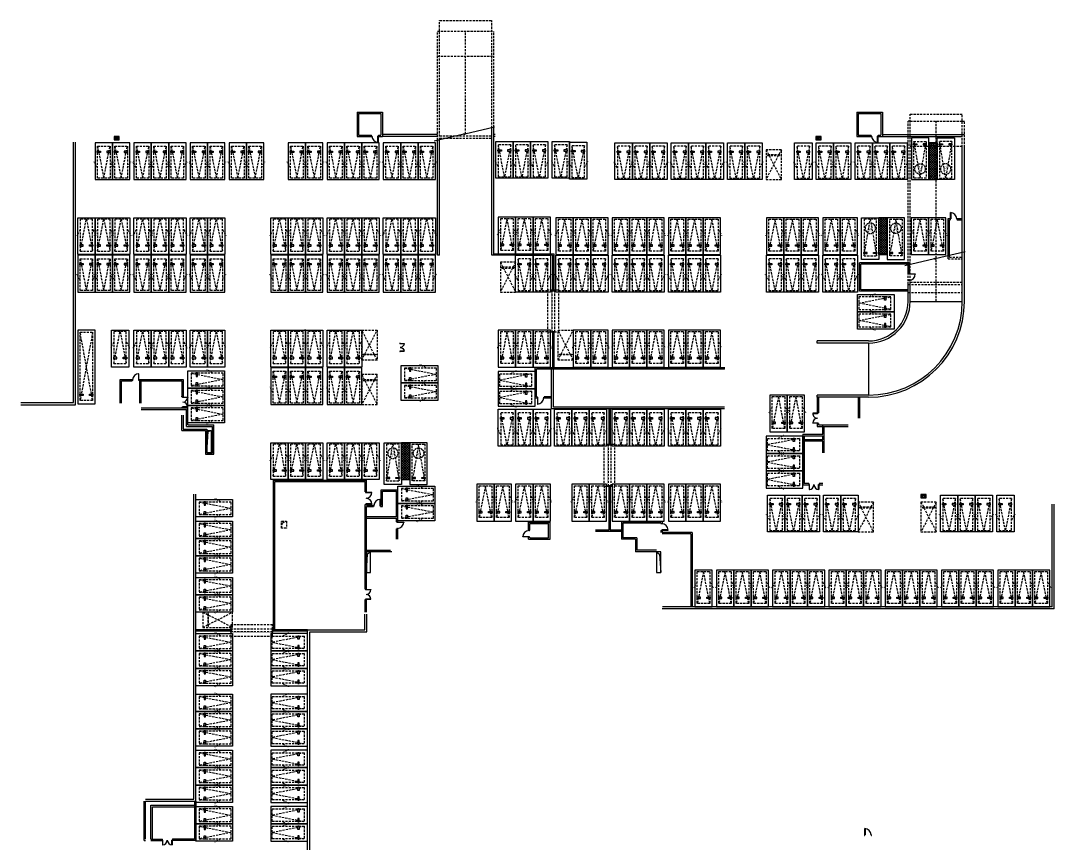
# Model space of a CAD drawing. Header units: millimetres. Extents: x -248992 to 1906102, y -24098 to 332602.
# Drawn here: x 267957 to 416767, y 204850 to 323330 of the extents above; entities that cross this region are included whole.
import ezdxf

# ---------------------------------------------------------------- set-up
doc = ezdxf.new("R2010")
doc.units = ezdxf.units.MM
doc.header["$LTSCALE"] = 100
for name, pattern in [('A6-DK-B1F$0$$0$HIDDEN2', [4.7625, 3.175, -1.5875]), ('A6-DK-B1F$0$ACO-DASHED', [3, 2, -1]), ('A6-DK-B1F$0$DK-PD-1F(UP)$0$HIDDEN2', [4.7625, 3.175, -1.5875]), ('A6-DK-B1F$0$HIDDEN2', [4.7625, 3.175, -1.5875]), ('A6-DK-B1F$0$X-DK-BF1$0$X-DK-BF1$0$DK-WALL-B1F$0$HIDDEN2', [4.7625, 3.175, -1.5875]), ('A6-DK-B2F$0$HIDDEN2', [4.7625, 3.175, -1.5875])]:
    doc.linetypes.add(name, pattern=pattern)
doc.layers.get('Defpoints').update_dxf_attribs({"color": 189})
for name, color, linetype in [('A6-DK-B1F$0$$0$A-PRKG', 175, 'A6-DK-B1F$0$$0$HIDDEN2'), ('A6-DK-B1F$0$-ACO-DIMS', 144, 'Continuous'), ('A6-DK-B1F$0$-ACO-LINE', 137, 'Continuous'), ('A6-DK-B1F$0$A-CONC', 30, 'Continuous'), ('A6-DK-B1F$0$A-DOOR', 190, 'Continuous'), ('A6-DK-B1F$0$A-FIXT', 6, 'Continuous'), ('A6-DK-B1F$0$A-HATCH', 251, 'Continuous'), ('A6-DK-B1F$0$A-HOLE-FLOR', 242, 'Continuous'), ('A6-DK-B1F$0$A-MARK', 232, 'Continuous'), ('A6-DK-B1F$0$A-PRKG', 175, 'A6-DK-B1F$0$HIDDEN2'), ('A6-DK-B1F$0$A-PRKG-SIGN', 252, 'Continuous'), ('A6-DK-B1F$0$A-TRACK', 77, 'A6-DK-B1F$0$HIDDEN2'), ('A6-DK-B1F$0$A-VOID', 221, 'A6-DK-B1F$0$HIDDEN2'), ('A6-DK-B1F$0$A-WALL', 2, 'Continuous'), ('A6-DK-B1F$0$A-X-CLIP', 249, 'Continuous'), ('A6-DK-B1F$0$DK-PD-1F(UP)$0$A-HATCH', 251, 'Continuous'), ('A6-DK-B1F$0$X-DK-BF1$0$X-DK-BF1$0$DK-WALL-B1F$0$A-DOOR', 190, 'Continuous'), ('A6-DK-B2F$0$A-PRKG', 175, 'A6-DK-B2F$0$HIDDEN2')]:
    doc.layers.add(name, color=color, linetype=linetype)

# ---------------------------------------------------------------- blocks, each defined once
blk = doc.blocks.new('A6-DK-B1F$0$A-Barrier-plan-b')
for points, const_width in [([(-119, 185, 1.2843002), (192, -107)], 25), ([(-30, 403, 1), (-86, 403)], 60), ([(-30, 403, -1), (-86, 403)], 60)]:
    blk.add_lwpolyline(points, format="xyb", dxfattribs=dict(const_width=const_width))
at = {"const_width": 25}
for points in [[(-101, 411), (-55, 80), (194, 80), (260, -148), (353, -128)], [(-70, 191), (143, 191)]]:
    blk.add_lwpolyline(points, dxfattribs=at)
at = {"linetype": 'A6-DK-B1F$0$ACO-DASHED'}
blk.add_circle((0, 0), 750, dxfattribs=at)
blk = doc.blocks.new('A6-DK-B1F$0$wzatcw')
at = {"layer": 'A6-DK-B1F$0$A-HATCH'}
h = blk.add_hatch(dxfattribs=at)
h.set_pattern_fill('ANSI31', color=256, scale=150)
h.set_pattern_definition([(45, (-735.45, 5050), (-168.38, 168.38), [])])
h.paths.add_polyline_path([(1200, 0), (0, 0), (0, 5300), (1200, 5300)])
at = {"extrusion": (-5.18032e-09, -4.99617e-22, 1), "elevation": 0}
blk.add_lwpolyline([(3350, 5500), (2450, 200), (1550, 5500)], dxfattribs=at)
blk.add_lwpolyline([(3350, 5500), (1550, 5500), (1550, 200), (3350, 200)], close=True, dxfattribs=at)
at = {"layer": 'A6-DK-B1F$0$A-PRKG-SIGN', "extrusion": (-5.18032e-09, -4.99617e-22, 1), "elevation": 0}
for points in [[(3700, 0), (1200, 0), (1200, 6000), (3700, 6000)], [(1500, 5160), (2000, 5160), (2000, 5000), (1500, 5000)], [(3400, 5160), (2900, 5160), (2900, 5000), (3400, 5000)]]:
    blk.add_lwpolyline(points, close=True, dxfattribs=at)
at = {"layer": 'A6-DK-B1F$0$A-X-CLIP'}
blk.add_lwpolyline([(1200, 5300), (0, 5300), (0, 0), (1200, 0)], dxfattribs=at)
at = {"layer": 'A6-DK-B1F$0$A-MARK', "linetype": 'Continuous', "extrusion": (3.01823e-09, 1.58113e-08, -1), "zscale": -1, "rotation": 1.350112803034594e-06}
blk.add_blockref('A6-DK-B1F$0$A-Barrier-plan-b', (-2441, 1516, 0), dxfattribs=at)
blk = doc.blocks.new('A6-DK-B1F$0$标准车位')
blk.add_lwpolyline([(350, 4600), (1250, 0), (2150, 4600)])
blk.add_lwpolyline([(350, 4600), (2150, 4600), (2150, 0), (350, 0)], close=True)
at = {"layer": 'A6-DK-B1F$0$A-PRKG-SIGN'}
for points in [[(0, -200), (2500, -200), (2500, 5100), (0, 5100)], [(300, 3900), (800, 3900), (800, 3700), (300, 3700)], [(2200, 3900), (1700, 3900), (1700, 3700), (2200, 3700)]]:
    blk.add_lwpolyline(points, close=True, dxfattribs=at)
at = {"layer": 'Defpoints', "color": 8, "linetype": 'A6-DK-B1F$0$HIDDEN2', "extrusion": (-5.18032e-09, 4.96178e-22, 1), "elevation": 0}
for points in [[(350, 1500), (-145, 2357)], [(2150, 1500), (2645, 2357)]]:
    blk.add_lwpolyline(points, dxfattribs=at)
blk = doc.blocks.new('*U442')
at = {"linetype": 'ByBlock', "lineweight": -2}
for points in [[(0, -35), (50, -35), (50, 35), (0, 35)], [(1450, -35), (1500, -35), (1500, 35), (1450, 35)], [(85, -735), (85, -35), (50, -35), (50, -735)], [(1415, -735), (1415, -35), (1450, -35), (1450, -735)]]:
    blk.add_lwpolyline(points, close=True, dxfattribs=at)
for centre, start, end in [((50, -35), 270, 0), ((1450, -35), 180, 270)]:
    blk.add_arc(centre, 700, start, end, dxfattribs=at)
blk = doc.blocks.new('*U446')
at = {"layer": 'A6-DK-B1F$0$X-DK-BF1$0$X-DK-BF1$0$DK-WALL-B1F$0$A-DOOR', "linetype": 'A6-DK-B1F$0$X-DK-BF1$0$X-DK-BF1$0$DK-WALL-B1F$0$HIDDEN2'}
for p, q in [((-200, 6000), (-200, 0)), ((200, 6000), (200, 0))]:
    blk.add_line(p, q, dxfattribs=at)
blk.add_lwpolyline([(-800, 0), (800, 0), (800, 6000), (-800, 6000), (-800, 0)], close=True, dxfattribs=at)
at = {"layer": 'A6-DK-B1F$0$X-DK-BF1$0$X-DK-BF1$0$DK-WALL-B1F$0$A-DOOR'}
for points in [[(-208, 5935), (-210, 5935), (-210, 5925), (-200, 5925), (-200, 6000), (-260, 6000), (-260, 5925), (-250, 5925), (-250, 5935), (-252, 5935), (-252, 5927), (-258, 5927), (-258, 5998), (-202, 5998), (-202, 5927), (-208, 5927)], [(208, 5935), (210, 5935), (210, 5925), (200, 5925), (200, 6000), (260, 6000), (260, 5925), (250, 5925), (250, 5935), (252, 5935), (252, 5927), (258, 5927), (258, 5998), (202, 5998), (202, 5927), (208, 5927)], [(-208, 65), (-210, 65), (-210, 75), (-200, 75), (-200, 0), (-260, 0), (-260, 75), (-250, 75), (-250, 65), (-252, 65), (-252, 73), (-258, 73), (-258, 2), (-202, 2), (-202, 73), (-208, 73)], [(208, 65), (210, 65), (210, 75), (200, 75), (200, 0), (260, 0), (260, 75), (250, 75), (250, 65), (252, 65), (252, 73), (258, 73), (258, 2), (202, 2), (202, 73), (208, 73)]]:
    blk.add_lwpolyline(points, close=True, dxfattribs=at)
at = {"layer": 'A6-DK-B1F$0$X-DK-BF1$0$X-DK-BF1$0$DK-WALL-B1F$0$A-DOOR', "linetype": 'A6-DK-B1F$0$X-DK-BF1$0$X-DK-BF1$0$DK-WALL-B1F$0$HIDDEN2', "const_width": 20}
for points in [[(-230, 5998), (-230, 2)], [(230, 5998), (230, 2)]]:
    blk.add_lwpolyline(points, dxfattribs=at)
at = {"layer": 'A6-DK-B1F$0$X-DK-BF1$0$X-DK-BF1$0$DK-WALL-B1F$0$A-DOOR'}
for points in [[(-200, 5925), (200, 5925)], [(-200, 75), (200, 75)]]:
    blk.add_lwpolyline(points, dxfattribs=at)
blk = doc.blocks.new('A6-DK-B1F$0$$0$A$C46FA2BC5')
at = {"layer": 'A6-DK-B1F$0$$0$A-PRKG', "color": 6, "linetype": 'ByBlock'}
blk.add_lwpolyline([(-2200, 0), (0, 0), (0, -4300), (-2200, -4300)], close=True, dxfattribs=at)
at = {"layer": 'A6-DK-B1F$0$$0$A-PRKG', "color": 6}
for points in [[(0, -4300), (-2200, 0)], [(-2200, -4300), (0, 0)]]:
    blk.add_lwpolyline(points, dxfattribs=at)
blk.add_lwpolyline([(-2000, -3450), (-200, -3450), (-200, -3570), (-2000, -3570)], close=True, dxfattribs=at)
blk = doc.blocks.new('*U451')
at = {"color": 0, "linetype": 'ByBlock', "lineweight": -2}
for points in [[(35, -50), (35, 0), (-35, 0), (-35, -50)], [(35, -1000), (35, -950), (-35, -950), (-35, -1000)], [(935, -85), (35, -85), (35, -50), (935, -50)]]:
    blk.add_lwpolyline(points, close=True, dxfattribs=at)
blk.add_arc((35, -50), 900, 270, 0, dxfattribs=at)
blk = doc.blocks.new('*U455')
at = {"color": 0, "linetype": 'ByBlock', "lineweight": -2}
for points in [[(-935, 85), (-35, 85), (-35, 50), (-935, 50)], [(-35, 1000), (-35, 950), (35, 950), (35, 1000)], [(-35, 50), (-35, 0), (35, 0), (35, 50)]]:
    blk.add_lwpolyline(points, close=True, dxfattribs=at)
blk.add_arc((-35, 50), 900, 90, 180, dxfattribs=at)
blk = doc.blocks.new('*U448')
at = {"color": 0, "linetype": 'ByBlock', "lineweight": -2}
for points in [[(35, -50), (35, 0), (-35, 0), (-35, -50)], [(35, -1000), (35, -950), (-35, -950), (-35, -1000)], [(935, -85), (35, -85), (35, -50), (935, -50)]]:
    blk.add_lwpolyline(points, close=True, dxfattribs=at)
blk.add_arc((35, -50), 900, 270, 0, dxfattribs=at)
blk = doc.blocks.new('*U444')
at = {"color": 0, "linetype": 'ByBlock', "lineweight": -2}
for points in [[(35, 1000), (35, 950), (-35, 950), (-35, 1000)], [(35, 50), (35, 0), (-35, 0), (-35, 50)], [(935, 85), (35, 85), (35, 50), (935, 50)]]:
    blk.add_lwpolyline(points, close=True, dxfattribs=at)
blk.add_arc((35, 50), 900, 0, 90, dxfattribs=at)
blk = doc.blocks.new('*U443')
at = {"linetype": 'ByBlock', "lineweight": -2}
for points in [[(0, -35), (50, -35), (50, 35), (0, 35)], [(1750, -35), (1800, -35), (1800, 35), (1750, 35)], [(85, -885), (85, -35), (50, -35), (50, -885)], [(1715, -885), (1715, -35), (1750, -35), (1750, -885)]]:
    blk.add_lwpolyline(points, close=True, dxfattribs=at)
for centre, start, end in [((50, -35), 270, 0), ((1750, -35), 180, 270)]:
    blk.add_arc(centre, 850, start, end, dxfattribs=at)
blk = doc.blocks.new('A6-DK-B1F$0$A$C19F87712')
for p, q in [((0, 0), (0, -480)), ((750, 0), (0, 0)), ((750, -480), (750, 0)), ((0, -480), (750, -480)), ((348, -213), (50, -50)), ((50, -50), (50, -430)), ((700, -50), (50, -50)), ((348, -267), (50, -430)), ((50, -430), (700, -430)), ((700, -50), (402, -213)), ((700, -430), (402, -267)), ((700, -430), (700, -50))]:
    blk.add_line(p, q)
blk.add_ellipse((375, -240), major_axis=(26.5, 26.5), ratio=1, start_param=5.497787143781482, end_param=11.78097245096107)
blk = doc.blocks.new('*U460')
at = {"color": 0, "linetype": 'ByBlock', "lineweight": -2}
for points in [[(-35, -50), (-35, 0), (35, 0), (35, -50)], [(-935, -85), (-35, -85), (-35, -50), (-935, -50)], [(-35, -1000), (-35, -950), (35, -950), (35, -1000)]]:
    blk.add_lwpolyline(points, close=True, dxfattribs=at)
blk.add_arc((-35, -50), 900, 180, 270, dxfattribs=at)
blk = doc.blocks.new('*U449')
at = {"color": 0, "linetype": 'ByBlock', "lineweight": -2}
for points in [[(-35, -50), (-35, 0), (35, 0), (35, -50)], [(-935, -85), (-35, -85), (-35, -50), (-935, -50)], [(-35, -1000), (-35, -950), (35, -950), (35, -1000)]]:
    blk.add_lwpolyline(points, close=True, dxfattribs=at)
blk.add_arc((-35, -50), 900, 180, 270, dxfattribs=at)
blk = doc.blocks.new('*U450')
at = {"color": 0, "linetype": 'ByBlock', "lineweight": -2}
for points in [[(35, 1000), (35, 950), (-35, 950), (-35, 1000)], [(35, 50), (35, 0), (-35, 0), (-35, 50)], [(935, 85), (35, 85), (35, 50), (935, 50)]]:
    blk.add_lwpolyline(points, close=True, dxfattribs=at)
blk.add_arc((35, 50), 900, 360, 90, dxfattribs=at)
blk = doc.blocks.new('*U472')
at = {"linetype": 'ByBlock', "lineweight": -2}
for points in [[(-1150, -35), (-1200, -35), (-1200, 35), (-1150, 35)], [(0, -35), (-50, -35), (-50, 35), (0, 35)], [(-1115, -585), (-1115, -35), (-1150, -35), (-1150, -585)], [(-85, -585), (-85, -35), (-50, -35), (-50, -585)]]:
    blk.add_lwpolyline(points, close=True, dxfattribs=at)
for centre, start, end in [((-1150, -35), 270, 0), ((-50, -35), 180, 270)]:
    blk.add_arc(centre, 550, start, end, dxfattribs=at)
blk = doc.blocks.new('*U477')
at = {"color": 0, "linetype": 'ByBlock', "lineweight": -2}
for points in [[(50, 35), (0, 35), (0, -35), (50, -35)], [(85, 935), (85, 35), (50, 35), (50, 935)], [(1000, 35), (950, 35), (950, -35), (1000, -35)]]:
    blk.add_lwpolyline(points, close=True, dxfattribs=at)
blk.add_arc((50, 35), 900, 360, 90, dxfattribs=at)

msp = doc.modelspace()

# ---------------------------------------------------------------- linework, layer by layer
at = {"layer": 'A6-DK-B1F$0$-ACO-DIMS'}
for p, q in [((396016.9, 282900), (403516.9, 282900)), ((390016.9, 276900), (390016.9, 269400))]:
    msp.add_line(p, q, dxfattribs=at)
at = {"layer": 'A6-DK-B1F$0$-ACO-LINE'}
msp.add_line((355896.9, 248830, 0), (355896.9, 248650, 0), dxfattribs=at)
at = {"layer": 'A6-DK-B1F$0$A-CONC'}
for p, q in [((327966.9, 306925), (320066.9, 306925)), ((327966.9, 306625), (320066.9, 306625)), ((335766.9, 289550), (335766.9, 307886)), ((336066.9, 289550), (336066.9, 307955.4)), ((336276.9, 306925), (336066.9, 306925)), ((336276.9, 306625), (336066.9, 306625)), ((392016, 306625), (403516.9, 306625)), ((392016.1, 306925), (403816.9, 306925)), ((275566.9, 268315), (275566.9, 305824.8)), ((275866.9, 268015), (275866.9, 305824.8)), ((327966.9, 289550), (327966.9, 306079.9)), ((328266.9, 289550), (328266.9, 306149.3)), ((403516.9, 289956.1), (403516.9, 305125)), ((403816.9, 282900), (403816.9, 305425)), ((328266.9, 289550), (327966.9, 289550)), ((336066.9, 289550), (335766.9, 289550)), ((403516.9, 282900), (403516.9, 289956.1)), ((396016.9, 282900), (396016.9, 285719.5)), ((395716.9, 282900), (395716.9, 285650)), ((390016.9, 277200), (382616.9, 277200)), ((382616.9, 276900), (382616.9, 277200)), ((390016.9, 276900), (382616.9, 276900)), ((344366.9, 267450), (344366.9, 273450)), ((344666.9, 267650), (344666.9, 273150)), ((369266.9, 273150), (369266.9, 273450)), ((390016.9, 269400), (382616.9, 269400)), ((382616.9, 269100), (382616.9, 269400)), ((267956.9, 268315), (275566.9, 268315)), ((267956.9, 268015), (275866.9, 268015)), ((390016.9, 269100), (382616.9, 269100)), ((292866.9, 211230), (292866.9, 255160)), ((293166.9, 210930), (293166.9, 255160)), ((416466.9, 238900, 0), (416466.9, 253700)), ((416766.9, 238600, 0), (416766.9, 253700)), ((416766.9, 238600, 0), (360316.9, 238600, 0)), ((416466.9, 238900, 0), (360336.9, 238900, 0)), ((317486.9, 235600), (317486.9, 237850)), ((317786.9, 235300), (317786.9, 237850)), ((309266.9, 176675), (309266.9, 235600)), ((309266.9, 235600), (317486.9, 235600)), ((309566.9, 176975), (309566.9, 235300)), ((309566.9, 235300), (317786.9, 235300)), ((285912.1, 211230), (292866.9, 211230)), ((285912.1, 210930), (293166.9, 210930))]:
    msp.add_line(p, q, dxfattribs=at)
for radius in [5700, 6000, 13500, 13800]:
    msp.add_arc((390016.9, 282900), radius, 270, 0, dxfattribs=at)
at = {"layer": 'A6-DK-B1F$0$A-HOLE-FLOR'}
for points in [[(294777.3, 261110), (294925.8, 264172), (295367.1, 264310)], [(317736.9, 243840), (317908.4, 246532), (318336.9, 246840)], [(359516.9, 246830), (359938.9, 246511.9), (360116.9, 243840)]]:
    msp.add_lwpolyline(points, dxfattribs=at)
for points in [[(294777.3, 264310), (295367.1, 264310), (295367.1, 261110), (294777.3, 261110)], [(318336.9, 246840), (317736.9, 246840), (317736.9, 243840), (318336.9, 243840)], [(360116.9, 246840), (359516.9, 246830), (359516.9, 243840), (360116.9, 243840)]]:
    msp.add_lwpolyline(points, close=True, dxfattribs=at)
at = {"layer": 'A6-DK-B1F$0$A-PRKG-SIGN', "elevation": 0}
for points in [[(278666.9, 278750), (276166.9, 278750), (276166.9, 268150), (278666.9, 268150)], [(276466.9, 269550), (276966.9, 269550), (276966.9, 269350), (276466.9, 269350)], [(277866.9, 269550), (278366.9, 269550), (278366.9, 269350), (277866.9, 269350)]]:
    msp.add_lwpolyline(points, close=True, dxfattribs=at)
at = {"layer": 'A6-DK-B1F$0$A-TRACK'}
msp.add_lwpolyline([(399766.9, 282900), (399766.9, 289087.8)], dxfattribs=at)
at = {"layer": 'A6-DK-B1F$0$A-VOID'}
for p, q in [((328266.9, 306149.3), (328266.9, 323330)), ((328266.9, 323330), (335766.9, 323330)), ((335766.9, 307886), (335766.9, 323330)), ((327966.9, 306079.9), (327966.9, 321830)), ((327966.9, 321830), (336066.9, 321830)), ((332016.9, 307017.6), (332016.9, 321830)), ((336066.9, 307955.4), (336066.9, 321830)), ((327966.9, 318230), (336066.9, 318230)), ((396016.9, 309847), (403516.9, 309847)), ((396016.9, 285800), (396016.9, 309847)), ((403516.9, 305125), (403516.9, 309847)), ((395716.9, 285800), (395716.9, 308847)), ((396016.9, 308847), (395716.9, 308847)), ((396016.9, 308847), (403516.9, 308847)), ((403516.9, 308847), (403816.9, 308847)), ((403816.9, 305125), (403816.9, 308847)), ((328266.9, 306725), (335766.9, 306725)), ((328266.9, 306425), (335766.9, 306425)), ((396016.9, 305247), (403516.9, 305247)), ((395716.9, 285350), (403516.9, 285350)), ((396016.9, 285650), (403516.9, 285650))]:
    msp.add_line(p, q, dxfattribs=at)
msp.add_lwpolyline([(399766.9, 289087.8), (399766.9, 308847)], dxfattribs=at)
at = {"layer": 'A6-DK-B1F$0$A-VOID', "elevation": 0}
msp.add_lwpolyline([(305516.9, 251250), (306216.9, 251250), (306216.9, 250250), (305516.9, 250250)], close=True, dxfattribs=at)
msp.add_lwpolyline([(305516.9, 250250), (305640.4, 250994.8), (306216.9, 251250)], dxfattribs=at)
at = {"layer": 'A6-DK-B1F$0$A-WALL'}
for p, q in [((316376.9, 310175), (316376.9, 306625)), ((316376.9, 310175), (320066.9, 310175)), ((316576.9, 309975), (316576.9, 306825)), ((316576.9, 309975), (319816.9, 309975)), ((319816.9, 309975), (319816.9, 306825)), ((320066.9, 310175), (320066.9, 306625)), ((388326.9, 310175), (388326.9, 306625)), ((388326.9, 310175), (392016.9, 310175)), ((388526.9, 309975), (388526.9, 306825)), ((388526.9, 309975), (391766.9, 309975)), ((391766.9, 309975), (391766.9, 306825)), ((392016.9, 310175), (392016.9, 306650)), ((316376.9, 306625), (318466.9, 306625)), ((316576.9, 306825), (318466.9, 306825)), ((318466.9, 306624.3), (318466.9, 306824.3)), ((319466.9, 306825), (319816.9, 306825)), ((319466.9, 306624.3), (319466.9, 306824.3)), ((319466.9, 306625), (320066.9, 306625)), ((388326.9, 306625), (390416.9, 306625)), ((388526.9, 306825), (390416.9, 306825)), ((390416.9, 306624.3), (390416.9, 306824.3)), ((391416.9, 306825), (391766.9, 306825)), ((391416.9, 306624.3), (391416.9, 306824.3)), ((391416.9, 306625), (392016.9, 306625)), ((401466.9, 289481.4), (401466.9, 294850)), ((401466.9, 294850), (401766.9, 294850)), ((401666.9, 289528), (401666.9, 294650)), ((401666.9, 294650), (401766.9, 294650)), ((401766.9, 294850), (401766.9, 294650)), ((402766.9, 294850), (403516.9, 294850)), ((402766.9, 294850), (402766.9, 294650)), ((402766.9, 294650), (403516.9, 294650)), ((344516.9, 289550, 0), (335866.9, 289550, 0)), ((336066.9, 289750), (344716.9, 289750)), ((344516.9, 289550, 0), (344516.9, 284500, 0)), ((344716.9, 289750, 0), (344716.9, 284500, 0)), ((388716.9, 284350), (388716.9, 288450)), ((395916.9, 288450), (388716.9, 288450)), ((388916.9, 284550), (388916.9, 288250)), ((395716.9, 288250), (388916.9, 288250)), ((395716.9, 286900), (395716.9, 288250)), ((395916.9, 286900), (395916.9, 288450)), ((395916.9, 286900), (395716.9, 286900)), ((395716.9, 285800), (395716.9, 285900)), ((395916.9, 285900), (395716.9, 285900)), ((395916.9, 285800), (395916.9, 285900)), ((344516.9, 284500, 0), (344716.9, 284500, 0)), ((395716.9, 284350), (388716.9, 284350)), ((395716.9, 284550), (388916.9, 284550)), ((309016.9, 278750, 0), (308816.9, 278750, 0)), ((344516.9, 278500, 0), (344516.9, 273450, 0)), ((344516.9, 278500, 0), (344716.9, 278500, 0)), ((344716.9, 278500, 0), (344716.9, 273450, 0)), ((369266.9, 273350), (342016.9, 273350)), ((342016.9, 268950.5), (342016.9, 273350, 0)), ((369266.9, 273150), (342216.9, 273150, 0)), ((342216.9, 269150.5), (342216.9, 273150, 0)), ((282266.9, 268230), (282266.9, 271650)), ((282266.9, 271650), (284016.9, 271650)), ((284016.9, 271650), (284016.9, 271450)), ((285016.9, 271650), (291366.9, 271650)), ((285016.9, 271650), (285016.9, 271450)), ((285116.9, 268230), (285116.9, 271650)), ((285316.9, 268230), (285316.9, 271650)), ((291366.9, 271650), (291366.9, 269150)), ((291166.9, 269150), (291166.9, 269250)), ((291166.9, 269150), (291366.9, 269150)), ((342316.9, 268950.5), (342016.9, 268950.5)), ((342316.9, 269150.5), (342216.9, 269150.5)), ((342316.9, 269150.5), (342316.9, 268950.5)), ((344366.9, 269150.5), (343316.9, 269150.5)), ((343316.9, 269150.5), (343316.9, 268950.5)), ((344366.9, 268950.5), (343316.9, 268950.5)), ((382616.9, 269100), (382616.9, 266828.9)), ((382816.9, 269100), (382816.9, 266828.9)), ((388516.9, 269100), (388516.9, 266100)), ((388716.9, 269100), (388716.9, 266100)), ((285316.9, 267550, 0), (292016.9, 267550, 0)), ((285316.9, 267350, 0), (291816.9, 267350, 0)), ((291166.9, 267650), (291366.9, 267650)), ((291166.9, 264310, 0), (291166.9, 266530, 0)), ((291816.9, 264900), (291816.9, 267350, 0)), ((292016.9, 265100), (292016.9, 267550, 0)), ((369266.9, 267450), (344366.9, 267450)), ((369266.9, 267650), (344666.9, 267650)), ((352616.9, 267450), (352616.9, 262310, 0)), ((352816.9, 267450), (352816.9, 262310, 0)), ((382816.9, 266828.9), (382616.9, 266828.9)), ((291816.9, 264900), (295567.1, 264900, 0)), ((292016.9, 265100), (295767.1, 265100, 0)), ((295567.1, 261110), (295567.1, 264900)), ((295767.1, 260910), (295767.1, 265100)), ((382616.9, 265328.9), (382616.9, 264900)), ((382816.9, 265328.9), (382616.9, 265328.9)), ((382616.9, 264900), (387066.9, 264900)), ((382816.9, 265328.9), (382816.9, 265100)), ((382816.9, 265100), (387066.9, 265100)), ((383416.9, 263755), (383416.9, 265100)), ((383616.9, 261090), (383616.9, 264900)), ((380566.9, 263755, 0), (380566.9, 256450)), ((380566.9, 263755), (383416.9, 263755)), ((380766.9, 263555, 0), (380766.9, 256650)), ((380766.9, 263555), (383416.9, 263555)), ((383416.9, 262955), (383416.9, 263555)), ((352616.9, 262310, 0), (352816.9, 262310, 0)), ((383416.9, 262955, 0), (380766.9, 262955, 0)), ((383416.9, 262755, 0), (380766.9, 262755, 0)), ((383416.9, 261090), (383416.9, 262755)), ((304336.9, 235600), (304336.9, 257150)), ((304336.9, 257150), (317736.9, 257150, 0)), ((304536.9, 235600), (304536.9, 256950)), ((304536.9, 256950), (317536.9, 256950, 0)), ((317536.9, 255450), (317536.9, 256950)), ((317736.9, 255450), (317736.9, 257150)), ((352616.9, 256310, 0), (352616.9, 249940, 0)), ((352616.9, 256310, 0), (352816.9, 256310, 0)), ((352816.9, 256310, 0), (352816.9, 249940, 0)), ((381416.9, 256450), (380566.9, 256450)), ((381416.9, 256650), (380766.9, 256650)), ((381416.9, 256650), (381416.9, 256450)), ((383416.9, 256650), (382916.9, 256650)), ((382916.9, 256650), (382916.9, 256450)), ((383416.9, 256450), (382916.9, 256450)), ((317536.9, 255450), (317736.9, 255450)), ((319866.9, 255750, 0), (322266.9, 255750, 0)), ((319866.9, 253550, 0), (319866.9, 255750, 0)), ((320066.9, 255550, 0), (322066.9, 255550, 0)), ((320066.9, 253350, 0), (320066.9, 255550, 0)), ((322066.9, 251850, 0), (322066.9, 255550, 0)), ((322266.9, 251650, 0), (322266.9, 255750, 0)), ((317536.9, 241450), (317536.9, 253650)), ((317536.9, 253650), (317736.9, 253650)), ((317736.9, 253550), (317736.9, 253650)), ((317736.9, 253550), (318766.9, 253550, 0)), ((317736.9, 241450), (317736.9, 253350)), ((317736.9, 253350), (318766.9, 253350, 0)), ((318766.9, 253550, 0), (318766.9, 253350, 0)), ((319766.9, 253550, 0), (319866.9, 253550, 0)), ((319766.9, 253550, 0), (319766.9, 253350, 0)), ((319766.9, 253350, 0), (320066.9, 253350, 0)), ((322066.9, 251850, 0), (317536.9, 251850, 0)), ((322266.9, 251650, 0), (317736.9, 251650, 0)), ((322066.9, 251150, 0), (322066.9, 251650, 0)), ((322266.9, 251150, 0), (322266.9, 251650, 0)), ((322066.9, 251150, 0), (322266.9, 251150, 0)), ((322066.9, 248640, 0), (322066.9, 250150, 0)), ((322066.9, 250150, 0), (322266.9, 250150, 0)), ((322266.9, 248640, 0), (322266.9, 250150, 0)), ((341066.9, 251100), (344166.9, 251100)), ((341066.9, 249950), (341066.9, 251100)), ((341266.9, 250900), (343966.9, 250900)), ((341266.9, 249950), (341266.9, 250900)), ((343966.9, 248850), (343966.9, 250900)), ((344166.9, 248650), (344166.9, 251100)), ((360326.9, 251160), (354466.9, 251160, 0)), ((354466.9, 251160, 0), (354466.9, 248640, 0)), ((360126.9, 250960, 0), (354666.9, 250960, 0)), ((354666.9, 250960, 0), (354666.9, 248840, 0)), ((360126.9, 250960), (360126.9, 250920, 0)), ((360126.9, 250920, 0), (360326.9, 250920, 0)), ((360326.9, 251160), (360326.9, 250920, 0)), ((341066.9, 249950, 0), (341266.9, 249950, 0)), ((341066.9, 248650), (341066.9, 248950)), ((341066.9, 248950, 0), (341266.9, 248950, 0)), ((341066.9, 248650), (344166.9, 248650)), ((341266.9, 248850), (341266.9, 248950)), ((341266.9, 248850), (343966.9, 248850)), ((352616.9, 249940), (350716.9, 249940)), ((354466.9, 249740, 0), (350716.9, 249740, 0)), ((354466.9, 249940), (352816.9, 249940)), ((356476.9, 248640, 0), (354466.9, 248640, 0)), ((356676.9, 248840, 0), (354666.9, 248840, 0)), ((356476.9, 248640, 0), (356476.9, 246850, 0)), ((356676.9, 248840, 0), (356676.9, 247050, 0)), ((360126.9, 249920, 0), (360126.9, 249620, 0)), ((360126.9, 249920, 0), (360326.9, 249920, 0)), ((360326.9, 249920, 0), (360326.9, 249620, 0)), ((364616.9, 249620, 0), (360326.9, 249620, 0)), ((364416.9, 249420, 0), (360326.9, 249420, 0)), ((364416.9, 249420, 0), (364416.9, 238900, 0)), ((364616.9, 249620, 0), (364616.9, 238900, 0)), ((321186.9, 247040), (317736.9, 247040)), ((359516.9, 247050, 0), (356676.9, 247050, 0)), ((321386.9, 246840), (317736.9, 246840)), ((359516.9, 246850, 0), (356476.9, 246850, 0)), ((317536.9, 241450), (317736.9, 241450)), ((317536.9, 238150), (317536.9, 239950)), ((317536.9, 239950), (317736.9, 239950)), ((317736.9, 238150), (317736.9, 239950)), ((298216.9, 235400), (298216.9, 235600, 0)), ((304216.9, 235400, 0), (304216.9, 235600, 0)), ((285712.1, 205250), (285712.1, 210930)), ((285912.1, 205450), (285912.1, 210930)), ((286712.1, 210330), (292966.9, 210330)), ((286712.1, 205450), (286712.1, 210330)), ((286912.1, 210130), (292966.9, 210130)), ((286912.1, 205450), (286912.1, 210130)), ((286712.1, 205450), (288316.9, 205450)), ((288316.9, 205450), (288316.9, 205250)), ((289816.9, 205450), (289816.9, 205250)), ((285712.1, 205250), (285912.1, 205250)), ((286712.1, 205250), (288316.9, 205250))]:
    msp.add_line(p, q, dxfattribs=at)
at = {"layer": 'A6-DK-B1F$0$A-WALL', "linetype": 'A6-DK-B1F$0$HIDDEN2'}
for p, q in [((401466.9, 289050), (401466.9, 289481.4)), ((401466.9, 289050), (403516.9, 289050)), ((401666.9, 289250), (401666.9, 289527.8)), ((401666.9, 289250), (403516.9, 289250))]:
    msp.add_line(p, q, dxfattribs=at)
at = {"layer": 'A6-DK-B1F$0$A-WALL'}
for points in [[(282466.9, 268230), (282466.9, 271450), (284016.9, 271450)], [(285016.9, 271450), (291166.9, 271450), (291166.9, 269150)], [(291166.9, 267650), (291166.9, 267550)], [(291366.9, 267650), (291366.9, 267550)], [(291366.9, 266530), (291366.9, 264510), (294777.3, 264510), (294777.3, 261110), (295567.1, 261110)], [(291166.9, 264310), (294577.3, 264310), (294577.3, 260910), (295767.1, 260910)], [(298216.9, 235600), (293166.9, 235600)], [(298216.9, 235400), (293166.9, 235400)], [(309266.9, 235600), (304216.9, 235600)], [(309266.9, 235400), (304216.9, 235400)], [(293166.9, 210930), (293166.9, 205250), (289816.9, 205250)], [(292966.9, 210930), (292966.9, 205450), (289816.9, 205450)]]:
    msp.add_lwpolyline(points, dxfattribs=at)
at = {"layer": 'A6-DK-B1F$0$A-X-CLIP'}
for points in [[(336169.1, 307979.1), (331885.5, 306987.2), (331871.9, 306876.3), (331788.5, 307072.5), (331775.9, 306961.8), (327492.3, 305970)], [(403919.1, 290038.1), (399635.5, 289046.2), (399621.9, 288935.3), (399538.5, 289131.5), (399525.9, 289020.8), (395242.3, 288029)]]:
    msp.add_lwpolyline(points, dxfattribs=at)
at = {"layer": 'A6-DK-B1F$0$DK-PD-1F(UP)$0$A-HATCH', "linetype": 'A6-DK-B1F$0$DK-PD-1F(UP)$0$HIDDEN2'}
msp.add_line((395716.9, 284200), (403516.9, 284200), dxfattribs=at)
at = {"layer": 'A6-DK-B2F$0$A-PRKG', "elevation": 0}
msp.add_lwpolyline([(278316.9, 268650), (276516.9, 268650), (276516.9, 278450), (278316.9, 278450)], close=True, dxfattribs=at)
for points in [[(278316.9, 278450), (276516.9, 268650)], [(278316.9, 268650), (276516.9, 278450)]]:
    msp.add_lwpolyline(points, dxfattribs=at)

# ---------------------------------------------------------------- block references
at = {"layer": 'A6-DK-B1F$0$A-DOOR'}
for name, p, rotation in [('*U455', (319466.9, 306724.3), 90), ('*U455', (391416.9, 306724.3), 90), ('*U448', (401766.9, 294750), 90), ('*U449', (285016.9, 271550), 270), ('*U442', (291266.9, 267650), 90), ('*U450', (342316.9, 269050.5), 270), ('*U442', (382716.9, 266828.9), 270), ('*U443', (317636.9, 253650), 90), ('*U460', (319766.9, 253450, 0), 270), ('*U442', (317636.9, 239950), 90)]:
    msp.add_blockref(name, p, dxfattribs=dict(at, rotation=rotation))
for name, p in [('*U448', (395816.9, 286900)), ('*U442', (381416.9, 256550)), ('*U451', (322166.9, 251150, 0)), ('*U444', (360226.9, 249920, 0)), ('*U455', (341166.9, 248950, 0)), ('*U477', (389426.9, 206035)), ('*U442', (288316.9, 205350))]:
    msp.add_blockref(name, p, dxfattribs=at)
at = {"layer": 'A6-DK-B1F$0$A-DOOR', "xscale": -1, "rotation": 90}
msp.add_blockref('*U472', (322566.9, 275670), dxfattribs=at)
at = {"layer": 'A6-DK-B1F$0$A-FIXT'}
for p in [(281406.9, 306625), (382431.9, 306625), (397556.9, 255110)]:
    msp.add_blockref('A6-DK-B1F$0$A$C19F87712', p, dxfattribs=at)
at = {"layer": 'A6-DK-B1F$0$A-PRKG', "linetype": 'ByBlock', "extrusion": (-5.18032e-09, 4.99294e-22, -1), "xscale": -1, "zscale": -1, "rotation": 359.9999999999999}
for p in [(-278666.9, 300650, 0), (-281166.9, 300650, 0), (-284266.9, 300650, 0), (-286766.9, 300650, 0), (-289266.9, 300650, 0), (-292366.9, 300650, 0), (-294866.9, 300650, 0), (-297966.9, 300650, 0), (-300466.9, 300650, 0), (-306466.9, 300650, 0), (-308966.9, 300650, 0), (-312066.9, 300650, 0), (-314566.9, 300650, 0), (-317066.9, 300650, 0), (-320166.9, 300650, 0), (-322666.9, 300650, 0), (-325166.9, 300650, 0), (-276166.9, 284450, 0), (-278666.9, 284450, 0), (-281166.9, 284450, 0), (-284266.9, 284450, 0), (-286766.9, 284450, 0), (-289266.9, 284450, 0), (-292366.9, 284450, 0), (-294866.9, 284450, 0), (-303966.9, 284450, 0), (-306466.9, 284450, 0), (-308966.9, 284450, 0), (-312066.9, 284450, 0), (-314566.9, 284450, 0), (-317066.9, 284450, 0), (-320166.9, 284450, 0), (-322666.9, 284450, 0), (-325166.9, 284450, 0), (-303966.9, 268250, 0), (-306466.9, 268250, 0), (-308966.9, 268250, 0), (-312066.9, 268250, 0), (-314566.9, 268250, 0)]:
    msp.add_blockref('A6-DK-B1F$0$标准车位', p, dxfattribs=at)
at = {"layer": 'A6-DK-B1F$0$A-PRKG', "linetype": 'ByBlock', "extrusion": (5.18032e-09, 4.99113e-22, -1), "zscale": -1}
for p in [(-338866.9, 300850, 0), (-341366.9, 300850, 0), (-343866.9, 300850, 0), (-346966.9, 300850, 0), (-349466.9, 300725, 0), (-356016.9, 300650, 0), (-358516.9, 300650, 0), (-361016.9, 300650, 0), (-364116.9, 300650, 0), (-366616.9, 300650, 0), (-369116.9, 300650, 0), (-372216.9, 300650, 0), (-374716.9, 300650, 0), (-381881.9, 300650, 0), (-384981.9, 300650, 0), (-387481.9, 300650, 0), (-390581.9, 300650, 0), (-393081.9, 300650, 0), (-395581.9, 300650, 0), (-341716.9, 284450, 0), (-344216.9, 284450, 0), (-347516.9, 284450, 0), (-350016.9, 284450, 0), (-352516.9, 284450, 0), (-355616.9, 284450, 0), (-358116.9, 284450, 0), (-360616.9, 284450, 0), (-363716.9, 284450, 0), (-366216.9, 284450, 0), (-368716.9, 284450, 0), (-377816.9, 284450, 0), (-380316.9, 284450, 0), (-382816.9, 284450, 0), (-385916.9, 284450, 0), (-388416.9, 284450, 0), (-339216.9, 262260, 0), (-341716.9, 262260, 0), (-344216.9, 262260, 0), (-347316.9, 262260, 0), (-349816.9, 262260, 0), (-352316.9, 262260, 0), (-355616.9, 262260, 0), (-358116.9, 262260, 0), (-360616.9, 262260, 0), (-363716.9, 262260, 0), (-366216.9, 262260, 0), (-368716.9, 262260, 0), (-377966.9, 249900, 0), (-380466.9, 249900, 0), (-382966.9, 249900, 0), (-386016, 249900, 0), (-388516, 249900, 0), (-402866.9, 249900.3, 0), (-405366.9, 249900.3, 0), (-407866.9, 249900.3, 0), (-410966.9, 249900.3, 0)]:
    msp.add_blockref('A6-DK-B1F$0$标准车位', p, dxfattribs=at)
at = {"layer": 'A6-DK-B1F$0$A-PRKG', "linetype": 'ByBlock', "xscale": -1}
msp.add_blockref('A6-DK-B1F$0$wzatcw', (399881.9, 300450, 0), dxfattribs=at)
at = {"layer": 'A6-DK-B1F$0$A-PRKG', "linetype": 'ByBlock'}
msp.add_blockref('A6-DK-B1F$0$wzatcw', (398681.9, 300450, 0), dxfattribs=at)
at = {"layer": 'A6-DK-B1F$0$A-PRKG', "xscale": -1}
for p, rotation in [((377466.9, 300450), 180), ((339216.9, 284250, 0), 180), ((319266.9, 268050, 0), 180), ((390716, 249700, 0), 180), ((399766.9, 249700, 0), 180), ((298466.9, 238150, 0), 270)]:
    msp.add_blockref('A6-DK-B1F$0$$0$A$C46FA2BC5', p, dxfattribs=dict(at, rotation=rotation))
at = {"layer": 'A6-DK-B1F$0$A-PRKG', "linetype": 'ByBlock', "extrusion": (-5.18032e-09, -4.99113e-22, -1), "zscale": -1, "rotation": 180}
for p in [(-276166.9, 294750, 0), (-278666.9, 294750, 0), (-281166.9, 294750, 0), (-284266.9, 294750, 0), (-286766.9, 294750, 0), (-289266.9, 294750, 0), (-292366.9, 294750, 0), (-294866.9, 294750, 0), (-303966.9, 294750, 0), (-306466.9, 294750, 0), (-308966.9, 294750, 0), (-312066.9, 294750, 0), (-314566.9, 294750, 0), (-317066.9, 294750, 0), (-320166.9, 294750, 0), (-322666.9, 294750, 0), (-281016.9, 278550, 0), (-284266.9, 278550, 0), (-286766.9, 278550, 0), (-289266.9, 278550, 0), (-292366.9, 278550, 0), (-294866.9, 278550, 0), (-303966.9, 278550, 0), (-306466.9, 278550, 0), (-308966.9, 278550, 0), (-312066.9, 278550, 0), (-314566.9, 278550, 0), (-303966.9, 262350, 0), (-306466.9, 262350, 0), (-308966.9, 262350, 0), (-312066.9, 262350, 0), (-314566.9, 262350, 0), (-317066.9, 262350, 0)]:
    msp.add_blockref('A6-DK-B1F$0$标准车位', p, dxfattribs=at)
at = {"layer": 'A6-DK-B1F$0$A-PRKG', "linetype": 'ByBlock', "extrusion": (-5.18032e-09, -4.99294e-22, -1), "zscale": -1, "rotation": 180.0000000000001}
msp.add_blockref('A6-DK-B1F$0$标准车位', (-325166.9, 294750, 0), dxfattribs=at)
at = {"layer": 'A6-DK-B1F$0$A-PRKG', "linetype": 'ByBlock', "extrusion": (5.18032e-09, -4.99294e-22, -1), "xscale": -1, "zscale": -1, "rotation": 180}
for p in [(-339216.9, 294850, 0), (-341716.9, 294850, 0), (-344216.9, 294850, 0), (-347516.9, 294750, 0), (-350016.9, 294750, 0), (-352516.9, 294750, 0), (-355616.9, 294750, 0), (-358116.9, 294750, 0), (-360616.9, 294750, 0), (-363716.9, 294750, 0), (-366216.9, 294750, 0), (-368716.9, 294750, 0), (-377816.9, 294750, 0), (-380316.9, 294750, 0), (-382816.9, 294750, 0), (-385916.9, 294750, 0), (-388416.9, 294750, 0), (-398666.9, 294750, 0), (-401166.9, 294750, 0), (-339216.9, 278550, 0), (-341716.9, 278550, 0), (-344216.9, 278550, 0), (-350016.9, 278550, 0), (-352516.9, 278550, 0), (-355616.9, 278550, 0), (-358116.9, 278550, 0), (-360616.9, 278550, 0), (-363716.9, 278550, 0), (-366216.9, 278550, 0), (-368716.9, 278550, 0), (-378316.9, 269205, 0), (-380816.9, 269205, 0), (-336116.9, 256360, 0), (-338616.9, 256360, 0), (-341716.9, 256360, 0), (-344216.9, 256360, 0), (-349816.9, 256360, 0), (-352316.9, 256360, 0), (-355616.9, 256360, 0), (-358116.9, 256360, 0), (-360616.9, 256360, 0), (-363716.9, 256360, 0), (-366216.9, 256360, 0), (-368716.9, 256360, 0), (-367516, 244000, 0), (-370616, 244000, 0), (-373116, 244000, 0), (-375616, 244000, 0), (-378716, 244000, 0), (-381216, 244000, 0), (-383716, 244000, 0), (-386816, 244000, 0), (-389316, 244000, 0), (-391816, 244000, 0), (-394916, 244000, 0), (-397416, 244000, 0), (-399916, 244000, 0), (-403016, 244000, 0), (-405516, 244000, 0), (-408016, 244000, 0), (-411116, 244000, 0), (-413616, 244000, 0), (-416116, 244000, 0)]:
    msp.add_blockref('A6-DK-B1F$0$标准车位', p, dxfattribs=at)
at = {"layer": 'A6-DK-B1F$0$A-PRKG', "linetype": 'ByBlock', "rotation": 180}
for p in [(392716.9, 294950, 0), (323989.9, 262550, 0)]:
    msp.add_blockref('A6-DK-B1F$0$wzatcw', p, dxfattribs=at)
at = {"layer": 'A6-DK-B1F$0$A-PRKG', "linetype": 'ByBlock', "xscale": -1, "rotation": 180}
for p in [(391516.9, 294950, 0), (322789.9, 262550, 0)]:
    msp.add_blockref('A6-DK-B1F$0$wzatcw', p, dxfattribs=at)
at = {"layer": 'A6-DK-B1F$0$A-PRKG', "linetype": 'ByBlock', "extrusion": (4.97963e-22, -5.18032e-09, -1), "zscale": -1, "rotation": 90}
for p in [(-388616.9, 281400, 0), (-388616.9, 278900, 0)]:
    msp.add_blockref('A6-DK-B1F$0$标准车位', p, dxfattribs=at)
at = {"layer": 'A6-DK-B1F$0$A-PRKG'}
for p in [(319266.9, 278750, 0), (347516.9, 278750, 0)]:
    msp.add_blockref('A6-DK-B1F$0$$0$A$C46FA2BC5', p, dxfattribs=at)
at = {"layer": 'A6-DK-B1F$0$A-PRKG', "linetype": 'ByBlock', "extrusion": (-4.97963e-22, 5.18032e-09, -1), "zscale": -1, "rotation": 270}
for p in [(-297116.9, 272900, 0), (-297116.9, 270400, 0), (-297116.9, 267900, 0), (-298266.9, 254350, 0), (-298266.9, 251250, 0), (-298266.9, 248750, 0), (-298266.9, 246250, 0), (-298266.9, 243150, 0), (-298266.9, 240650, 0), (-298266.9, 235050, 0), (-298266.9, 232550, 0), (-298266.9, 230050, 0), (-298266.9, 226350, 0), (-298266.9, 223850, 0), (-298266.9, 221350, 0), (-298266.9, 218250, 0), (-298266.9, 215750, 0), (-298266.9, 213250, 0), (-298266.9, 210150, 0), (-298266.9, 207650, 0)]:
    msp.add_blockref('A6-DK-B1F$0$标准车位', p, dxfattribs=at)
at = {"layer": 'A6-DK-B1F$0$A-PRKG', "linetype": 'ByBlock', "extrusion": (-5.12025e-22, 5.18032e-09, -1), "zscale": -1, "rotation": 270}
for p in [(-327816.9, 273650, 0), (-327816.9, 271150, 0), (-327366.9, 256310, 0), (-327366.9, 253810, 0)]:
    msp.add_blockref('A6-DK-B1F$0$标准车位', p, dxfattribs=at)
at = {"layer": 'A6-DK-B1F$0$A-PRKG', "linetype": 'ByBlock', "extrusion": (4.97963e-22, 5.18032e-09, -1), "xscale": -1, "zscale": -1, "rotation": 90}
for p in [(-336916.9, 272800, 0), (-336916.9, 270300, 0), (-375466.9, 263505, 0), (-375466.9, 261005, 0), (-375466.9, 258505, 0), (-304166.9, 235050, 0), (-304166.9, 232550, 0), (-304166.9, 230050, 0), (-304166.9, 226350, 0), (-304166.9, 223850, 0), (-304166.9, 221350, 0), (-304166.9, 218250, 0), (-304166.9, 215750, 0), (-304166.9, 213250, 0), (-304166.9, 210150, 0), (-304166.9, 207650, 0)]:
    msp.add_blockref('A6-DK-B1F$0$标准车位', p, dxfattribs=at)
at = {"layer": 'A6-DK-B1F$0$X-DK-BF1$0$X-DK-BF1$0$DK-WALL-B1F$0$A-DOOR', "extrusion": (5.64264e-07, 2.24287e-21, 1)}
for p in [(344616.9, 278500, 0.2), (352716.9, 256310, 0.2)]:
    msp.add_blockref('*U446', p, dxfattribs=at)
at = {"layer": 'A6-DK-B1F$0$X-DK-BF1$0$X-DK-BF1$0$DK-WALL-B1F$0$A-DOOR', "extrusion": (2.22346e-21, -5.64264e-07, 1), "rotation": 270}
msp.add_blockref('*U446', (298216.9, 235500, -0.1), dxfattribs=at)

doc.saveas('drawing.dxf')
